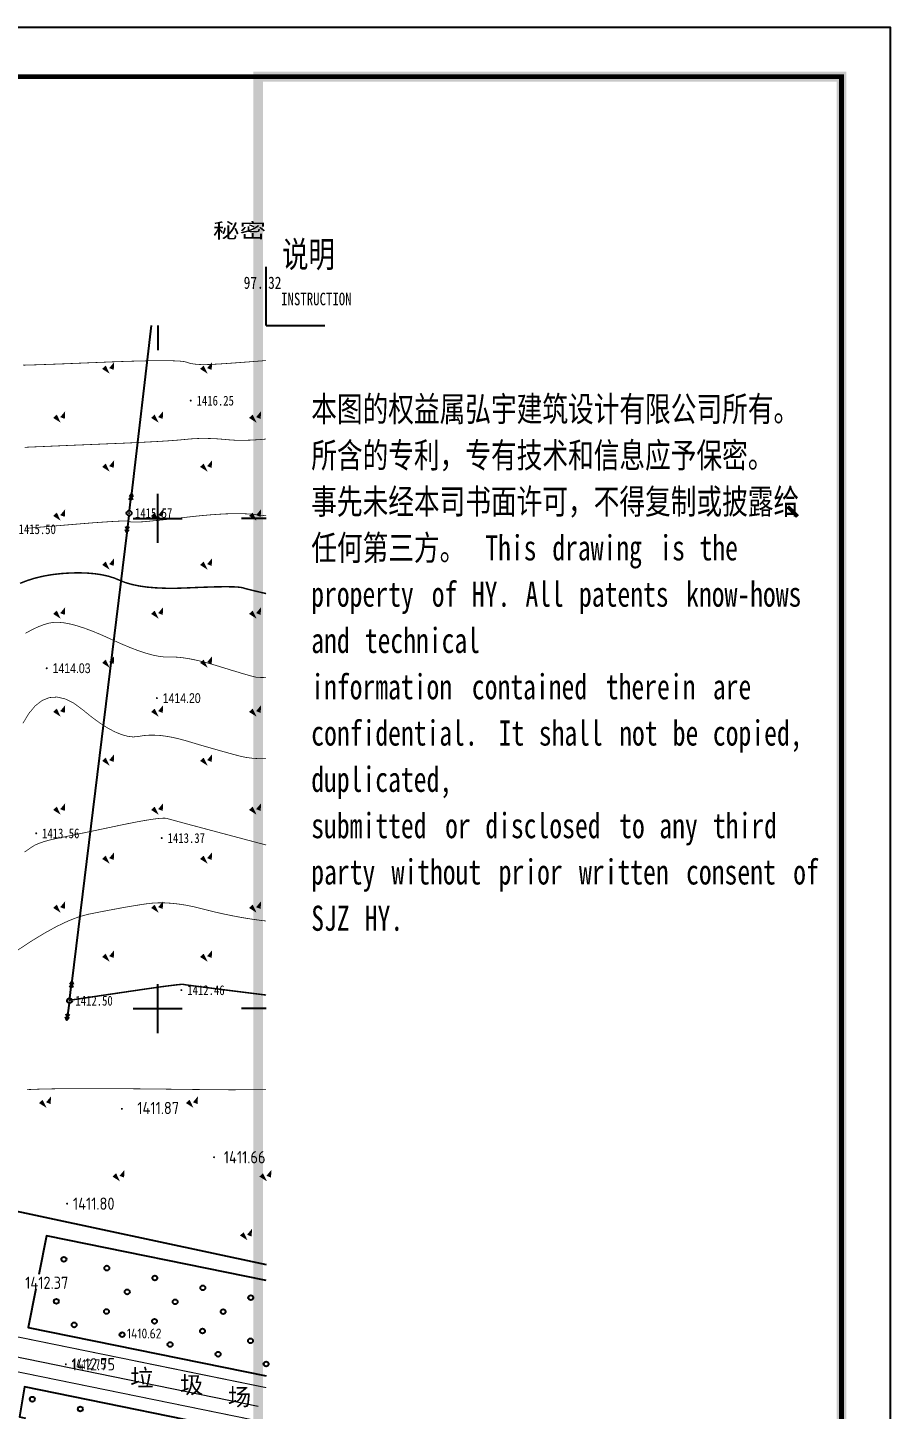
# Model space of a CAD drawing. Extents: x -2226 to 12369489, y -12501589 to 2275.
# Drawn here: x 5664305.4 to 5664481.6, y -6547689.2 to -6547407.2 of the extents above; entities that cross this region are included whole.
import ezdxf
from ezdxf.enums import TextEntityAlignment as Align

# ---------------------------------------------------------------- set-up
doc = ezdxf.new("R2010")
doc.units = 0
doc.header["$LTSCALE"] = 1000
doc.header["$MEASUREMENT"] = 0
doc.linetypes.add('DASHDOT2', pattern=[0.5, 0.25, -0.125, 0, -0.125])
doc.layers.get('0').update_dxf_attribs({"linetype": 'CONTINUOUS'})
for name, color, linetype in [('DLSS', 4, 'CONTINUOUS'), ('GCD', 8, 'CONTINUOUS'), ('PUB_TITLE', 7, 'CONTINUOUS'), ('tk', 134, 'CONTINUOUS'), ('周边地形图', 8, 'CONTINUOUS')]:
    doc.layers.add(name, color=color, linetype=linetype)
doc.layers.add('道路红线', color=1, linetype='CONTINUOUS', lineweight=0)
doc.styles.add('-宋体', font='', dxfattribs={"width": 0.8})
doc.styles.add('HZ', font='', dxfattribs={"width": 0.8})
doc.styles.get("Standard").update_dxf_attribs({"font": 'GBENOR', "bigfont": 'GBCBIG'})
doc.styles.add('SZTH', font='', dxfattribs={"width": 0.8, "height": 3})
doc.styles.add('宋体', font='')
doc.styles.add('等线体', font='simhei.ttf')
doc.styles.get('-宋体').set_extended_font_data('SimSun')
doc.styles.get('HZ').set_extended_font_data('SimSun')
doc.styles.get('SZTH').set_extended_font_data('FZZhongDengXian-Z07S')
doc.styles.get('宋体').set_extended_font_data('SimSun')

# ---------------------------------------------------------------- blocks, each defined once
blk = doc.blocks.new('GC200')
at = {"linetype": 'Continuous', "const_width": 0.2, "flags": 128}
blk.add_lwpolyline([(-0.1, 0, 1), (0.1, 0, 1)], format="xyb", close=True, dxfattribs=at)
blk = doc.blocks.new('gc090')
for points in [[(-1.02, 0.41, 1, 0, 0), (0.15, -0.9, 0, 0, 0)], [(1.07, 1.45, 0, 1, 0), (0.52, 0.05, 1, 1, 0)]]:
    blk.add_lwpolyline(points, format="xyseb")
blk = doc.blocks.new('gc170')
at = {"linetype": 'Continuous'}
blk.add_circle((0, 0), 0.5, dxfattribs=at)
blk = doc.blocks.new('gc013a')
at = {"linetype": 'Continuous'}
blk.add_line((0.5, 0), (4, 0), dxfattribs=at)
at = {"linetype": 'Continuous', "flags": 128}
for points in [[(2.77, 0.35), (3.38, 0), (2.77, -0.35)], [(3.39, 0.35), (4, 0), (3.39, -0.35)]]:
    blk.add_lwpolyline(points, dxfattribs=at)

msp = doc.modelspace()

# ---------------------------------------------------------------- linework, layer by layer
at = {"layer": 'DLSS', "linetype": 'Continuous', "const_width": 0.2, "flags": 128}
for points in [[(5664352.5, -6547684.44), (5664277.59, -6547669.16)], [(5664297.07, -6547680.26), (5664352.5, -6547691.57)]]:
    msp.add_lwpolyline(points, dxfattribs=at)
at = {"layer": 'PUB_TITLE'}
msp.add_lwpolyline([(5663292.59, -6548248.25), (5664481.59, -6548248.25), (5664481.59, -6547407.25), (5663292.59, -6547407.25)], close=True, dxfattribs=at)
for points, const_width in [([(5663317.59, -6548238.25), (5664471.59, -6548238.25), (5664471.59, -6547417.25), (5663317.59, -6547417.25)], 1), ([(5664352.5, -6547417.25), (5664471.59, -6547417.25), (5664471.59, -6548238.25), (5664352.5, -6548238.25)], 1.98)]:
    msp.add_lwpolyline(points, close=True, dxfattribs=dict(at, const_width=const_width))
at = {"layer": '周边地形图'}
for p, q in [((5664354.13, -6547468.05), (5664354.13, -6547456.05)), ((5664330.63, -6547468.05), (5664326.62, -6547502.33)), ((5664332, -6547468.05), (5664332, -6547473.05)), ((5664354.13, -6547468.05), (5664366.13, -6547468.05)), ((5664332, -6547512.41), (5664332, -6547502.41)), ((5664327, -6547507.41), (5664337, -6547507.41)), ((5664354.13, -6547507.41), (5664349.13, -6547507.41)), ((5664325.67, -6547510.28), (5664314.47, -6547601.85)), ((5664332, -6547612.41), (5664332, -6547602.41)), ((5664327, -6547607.41), (5664337, -6547607.41)), ((5664354.13, -6547607.41), (5664349.13, -6547607.41))]:
    msp.add_line(p, q, dxfattribs=at)
for points, const_width in [([(5664304.52, -6547476.13), (5664306.65, -6547476.07), (5664309.24, -6547475.98), (5664312.29, -6547475.87), (5664315.8, -6547475.73), (5664319.76, -6547475.57), (5664323.72, -6547475.41), (5664327.19, -6547475.3), (5664330.19, -6547475.23), (5664332.7, -6547475.2), (5664334.73, -6547475.22), (5664336.28, -6547475.28), (5664337.35, -6547475.38), (5664337.93, -6547475.53), (5664338.33, -6547475.68), (5664338.81, -6547475.8), (5664339.39, -6547475.89), (5664340.06, -6547475.96), (5664340.82, -6547476), (5664341.68, -6547476.01), (5664342.63, -6547475.98), (5664343.67, -6547475.93), (5664344.89, -6547475.86), (5664346.4, -6547475.76), (5664348.18, -6547475.63), (5664350.24, -6547475.48), (5664352.59, -6547475.3), (5664354.13, -6547475.18)], 0.15), ([(5664304.82, -6547492.89), (5664306.34, -6547492.82), (5664308.05, -6547492.75), (5664309.95, -6547492.67), (5664312.04, -6547492.58), (5664314.33, -6547492.48), (5664316.81, -6547492.38), (5664319.48, -6547492.27), (5664322.34, -6547492.15), (5664325.17, -6547492.04), (5664327.74, -6547491.92), (5664330.06, -6547491.8), (5664332.13, -6547491.69), (5664333.93, -6547491.58), (5664335.48, -6547491.47), (5664336.78, -6547491.36), (5664337.82, -6547491.26), (5664338.75, -6547491.17), (5664339.72, -6547491.11), (5664340.73, -6547491.07), (5664341.79, -6547491.07), (5664342.89, -6547491.1), (5664344.03, -6547491.15), (5664345.21, -6547491.24), (5664346.43, -6547491.35), (5664347.77, -6547491.44), (5664349.3, -6547491.47), (5664351.01, -6547491.42), (5664352.91, -6547491.31), (5664354.13, -6547491.2)], 0.15), ([(5664305.26, -6547509.42), (5664306.88, -6547509.28), (5664308.86, -6547509.11), (5664311.2, -6547508.92), (5664313.9, -6547508.69), (5664316.6, -6547508.47), (5664318.96, -6547508.28), (5664320.98, -6547508.14), (5664322.65, -6547508.03), (5664323.99, -6547507.96), (5664324.97, -6547507.92), (5664325.62, -6547507.93), (5664325.92, -6547507.97), (5664326.07, -6547508.02), (5664326.27, -6547508.07), (5664326.5, -6547508.11), (5664326.78, -6547508.13), (5664327.11, -6547508.14), (5664327.47, -6547508.15), (5664327.88, -6547508.14), (5664328.33, -6547508.12), (5664328.91, -6547508.09), (5664329.68, -6547508.02), (5664330.67, -6547507.93), (5664331.85, -6547507.81), (5664333.24, -6547507.67), (5664334.83, -6547507.5), (5664336.62, -6547507.3), (5664338.62, -6547507.07), (5664340.66, -6547506.85), (5664342.59, -6547506.68), (5664344.39, -6547506.55), (5664346.08, -6547506.46), (5664347.66, -6547506.43), (5664349.11, -6547506.43), (5664350.45, -6547506.48), (5664351.68, -6547506.58), (5664352.88, -6547506.72), (5664354.13, -6547506.87)], 0.15), ([(5664303.87, -6547520.65), (5664305.4, -6547520.06), (5664307.01, -6547519.56), (5664308.71, -6547519.16), (5664310.49, -6547518.86), (5664312.34, -6547518.65), (5664314.19, -6547518.53), (5664315.93, -6547518.5), (5664317.57, -6547518.55), (5664319.11, -6547518.68), (5664320.54, -6547518.89), (5664321.87, -6547519.18), (5664323.1, -6547519.56), (5664324.22, -6547520.02), (5664325.38, -6547520.49), (5664326.71, -6547520.87), (5664328.2, -6547521.18), (5664329.87, -6547521.42), (5664331.7, -6547521.57), (5664333.7, -6547521.65), (5664335.87, -6547521.65), (5664338.21, -6547521.57), (5664340.51, -6547521.47), (5664342.55, -6547521.4), (5664344.33, -6547521.35), (5664345.86, -6547521.34), (5664347.12, -6547521.35), (5664348.13, -6547521.39), (5664348.88, -6547521.46), (5664349.38, -6547521.56), (5664349.84, -6547521.7), (5664350.49, -6547521.87), (5664351.34, -6547522.08), (5664352.38, -6547522.33), (5664353.61, -6547522.62), (5664354.13, -6547522.74)], 0.3), ([(5664304.99, -6547530.84), (5664306.34, -6547530.1), (5664307.6, -6547529.51), (5664308.76, -6547529.06), (5664309.82, -6547528.76), (5664310.79, -6547528.61), (5664311.78, -6547528.6), (5664312.9, -6547528.71), (5664314.16, -6547528.95), (5664315.56, -6547529.32), (5664317.1, -6547529.82), (5664318.77, -6547530.45), (5664320.58, -6547531.2), (5664322.53, -6547532.08), (5664324.47, -6547532.96), (5664326.28, -6547533.72), (5664327.95, -6547534.36), (5664329.48, -6547534.87), (5664330.87, -6547535.26), (5664332.12, -6547535.52), (5664333.23, -6547535.66), (5664334.2, -6547535.68), (5664335.15, -6547535.67), (5664336.18, -6547535.73), (5664337.3, -6547535.86), (5664338.51, -6547536.05), (5664339.8, -6547536.31), (5664341.18, -6547536.64), (5664342.64, -6547537.03), (5664344.19, -6547537.49), (5664345.71, -6547537.96), (5664347.07, -6547538.38), (5664348.28, -6547538.74), (5664349.34, -6547539.06), (5664350.24, -6547539.32), (5664350.99, -6547539.53), (5664351.59, -6547539.69), (5664352.04, -6547539.8), (5664352.56, -6547539.85), (5664353.4, -6547539.86), (5664354.13, -6547539.84)], 0.15), ([(5664304.47, -6547549.2), (5664305.7, -6547547.17), (5664307, -6547545.62), (5664308.4, -6547544.55), (5664309.87, -6547543.96), (5664311.44, -6547543.85), (5664313.09, -6547544.23), (5664314.82, -6547545.08), (5664316.64, -6547546.42), (5664318.45, -6547547.88), (5664320.15, -6547549.13), (5664321.74, -6547550.15), (5664323.22, -6547550.94), (5664324.6, -6547551.51), (5664325.87, -6547551.86), (5664327.02, -6547551.99), (5664328.08, -6547551.89), (5664329.1, -6547551.72), (5664330.19, -6547551.63), (5664331.33, -6547551.63), (5664332.54, -6547551.7), (5664333.8, -6547551.86), (5664335.12, -6547552.1), (5664336.5, -6547552.42), (5664337.94, -6547552.82), (5664339.4, -6547553.26), (5664340.82, -6547553.68), (5664342.22, -6547554.08), (5664343.58, -6547554.47), (5664344.91, -6547554.85), (5664346.21, -6547555.21), (5664347.48, -6547555.56), (5664348.72, -6547555.89), (5664350, -6547556.17), (5664351.43, -6547556.35), (5664352.98, -6547556.44), (5664354.13, -6547556.43)], 0.15), ([(5664304.8, -6547575.48), (5664305.54, -6547574.98), (5664306.04, -6547574.62), (5664306.45, -6547574.34), (5664306.93, -6547574.07), (5664307.48, -6547573.82), (5664308.1, -6547573.58), (5664308.79, -6547573.34), (5664309.55, -6547573.13), (5664310.38, -6547572.92), (5664311.28, -6547572.72), (5664312.3, -6547572.52), (5664313.47, -6547572.28), (5664314.81, -6547572), (5664316.3, -6547571.69), (5664317.95, -6547571.35), (5664319.75, -6547570.97), (5664321.72, -6547570.56), (5664323.85, -6547570.11), (5664325.93, -6547569.68), (5664327.78, -6547569.32), (5664329.39, -6547569.03), (5664330.76, -6547568.81), (5664331.89, -6547568.66), (5664332.79, -6547568.58), (5664333.44, -6547568.56), (5664333.86, -6547568.62), (5664334.29, -6547568.74), (5664334.98, -6547568.93), (5664335.94, -6547569.2), (5664337.16, -6547569.53), (5664338.65, -6547569.93), (5664340.4, -6547570.39), (5664342.41, -6547570.93), (5664344.69, -6547571.54), (5664346.97, -6547572.14), (5664348.99, -6547572.68), (5664350.76, -6547573.15), (5664352.27, -6547573.55), (5664353.52, -6547573.88), (5664354.13, -6547574.04)], 0.15), ([(5664302.88, -6547595.84), (5664305.97, -6547593.8), (5664308.82, -6547592.06), (5664311.42, -6547590.63), (5664313.78, -6547589.51), (5664315.9, -6547588.69), (5664317.78, -6547588.18), (5664319.5, -6547587.84), (5664321.15, -6547587.52), (5664322.74, -6547587.22), (5664324.25, -6547586.94), (5664325.7, -6547586.68), (5664327.08, -6547586.45), (5664328.39, -6547586.24), (5664329.63, -6547586.05), (5664330.86, -6547585.91), (5664332.15, -6547585.84), (5664333.48, -6547585.85), (5664334.87, -6547585.94), (5664336.3, -6547586.1), (5664337.79, -6547586.33), (5664339.33, -6547586.64), (5664340.92, -6547587.03), (5664342.52, -6547587.44), (5664344.12, -6547587.82), (5664345.69, -6547588.17), (5664347.26, -6547588.49), (5664348.81, -6547588.78), (5664350.35, -6547589.04), (5664351.87, -6547589.27), (5664353.38, -6547589.47), (5664354.13, -6547589.55)], 0.15), ([(5664354.13, -6547623.98), (5664346.76, -6547624), (5664339.15, -6547623.93), (5664332, -6547623.84), (5664325.62, -6547623.78), (5664320.02, -6547623.75), (5664315.18, -6547623.76), (5664311.12, -6547623.79), (5664307.82, -6547623.86), (5664305.3, -6547623.96)], 0.15)]:
    msp.add_lwpolyline(points, dxfattribs=dict(at, const_width=const_width))
at = {"layer": '周边地形图', "flags": 128}
for points, const_width in [([(5664313.88, -6547605.79), (5664313.9, -6547605.78), (5664313.92, -6547605.76), (5664313.94, -6547605.75), (5664313.96, -6547605.74), (5664313.97, -6547605.73), (5664313.99, -6547605.73), (5664314, -6547605.72), (5664314.01, -6547605.72), (5664314.2, -6547605.69), (5664314.73, -6547605.61), (5664315.62, -6547605.48), (5664316.87, -6547605.29), (5664318.46, -6547605.06), (5664320.41, -6547604.77), (5664322.71, -6547604.43), (5664325.36, -6547604.04), (5664328.01, -6547603.65), (5664330.33, -6547603.31), (5664332.31, -6547603.03), (5664333.95, -6547602.81), (5664335.25, -6547602.65), (5664336.21, -6547602.54), (5664336.84, -6547602.48), (5664337.12, -6547602.48), (5664337.55, -6547602.55), (5664338.62, -6547602.7), (5664340.32, -6547602.92), (5664342.65, -6547603.22), (5664345.62, -6547603.6), (5664349.22, -6547604.05), (5664353.45, -6547604.58), (5664354.13, -6547604.66)], 0.3), ([(5664321.55, -6547678.13), (5664277.59, -6547669.16)], 0.2), ([(5664297.07, -6547680.26), (5664354.13, -6547691.9)], 0.2), ([(5664354.13, -6547684.78), (5664327.15, -6547679.28)], 0.2)]:
    msp.add_lwpolyline(points, dxfattribs=dict(at, const_width=const_width))
at = {"layer": '周边地形图', "const_width": 0.2, "flags": 128}
for points in [[(5664324.57, -6547627.88, 1), (5664324.77, -6547627.88, 1)], [(5664343.4, -6547637.75, 1), (5664343.6, -6547637.75, 1)], [(5664313.13, -6547680.01, 1), (5664313.33, -6547680.01, 1)]]:
    msp.add_lwpolyline(points, format="xyb", close=True, dxfattribs=at)
at = {"layer": '周边地形图', "flags": 128}
for points in [[(5664265.75, -6547642), (5664298.07, -6547647.67), (5664354.13, -6547659.66)], [(5664354.13, -6547662.92), (5664309.29, -6547653.77), (5664307.69, -6547661.7)], [(5664307.1, -6547664.62), (5664305.51, -6547672.47), (5664354.13, -6547682.4)], [(5664354.13, -6547694.66), (5664304.79, -6547684.59), (5664303.77, -6547690.75), (5664305, -6547691)]]:
    msp.add_lwpolyline(points, dxfattribs=at)
at = {"layer": '道路红线', "linetype": 'DASHDOT2', "ltscale": 25}
msp.add_line((5663317.59, -6547476.81), (5664352.5, -6547688.57), dxfattribs=at)

# ---------------------------------------------------------------- block references
at = {"layer": '周边地形图', "color": 8, "zscale": 0.001}
for name, p in [('gc090', (5664322.03, -6547476.96)), ('gc090', (5664342.03, -6547476.96)), ('gc090', (5664312.03, -6547486.96)), ('gc090', (5664332.03, -6547486.96)), ('gc090', (5664352.03, -6547486.96)), ('gc090', (5664322.03, -6547496.96)), ('gc090', (5664342.03, -6547496.96)), ('gc090', (5664312.03, -6547506.96)), ('gc090', (5664332.03, -6547506.96)), ('gc090', (5664352.03, -6547506.96)), ('gc170', (5664326.15, -6547506.31)), ('gc090', (5664322.03, -6547516.96)), ('gc090', (5664342.03, -6547516.96)), ('gc090', (5664312.03, -6547526.96)), ('gc090', (5664332.03, -6547526.96)), ('gc090', (5664352.03, -6547526.96)), ('gc090', (5664322.03, -6547536.96)), ('gc090', (5664342.03, -6547536.96)), ('gc090', (5664312.03, -6547546.96)), ('gc090', (5664332.03, -6547546.96)), ('gc090', (5664352.03, -6547546.96)), ('gc090', (5664322.03, -6547556.96)), ('gc090', (5664342.03, -6547556.96)), ('gc090', (5664312.03, -6547566.96)), ('gc090', (5664332.03, -6547566.96)), ('gc090', (5664352.03, -6547566.96)), ('gc090', (5664322.03, -6547576.96)), ('gc090', (5664342.03, -6547576.96)), ('gc090', (5664312.03, -6547586.96)), ('gc090', (5664332.03, -6547586.96)), ('gc090', (5664352.03, -6547586.96)), ('gc090', (5664322.03, -6547596.96)), ('gc090', (5664342.03, -6547596.96)), ('gc170', (5664313.99, -6547605.82)), ('gc090', (5664309.14, -6547626.78)), ('gc090', (5664339.14, -6547626.78)), ('GC200', (5664324.67, -6547627.88)), ('gc090', (5664324.14, -6547641.78)), ('gc090', (5664354.14, -6547641.78)), ('GC200', (5664313.48, -6547647.23)), ('gc090', (5664350.18, -6547653.81)), ('GC200', (5664324.5, -6547673.73)), ('GC200', (5664313.23, -6547680.01))]:
    msp.add_blockref(name, p, dxfattribs=at)
at = {"layer": '周边地形图', "color": 8}
ref = msp.add_blockref('GC200', (5664338.73, -6547483.36), dxfattribs=dict(at, zscale=0.001))
ref.add_attrib('height', '1416.25', dxfattribs={"layer": 'GCD', "linetype": 'Continuous', "height": 2, "style": 'HZ', "width": 0.8}).set_placement((5664339.93, -6547483.36), align=Align.MIDDLE_LEFT)
at = {"layer": '周边地形图', "color": 8, "zscale": 0.001}
for name, p, rotation in [('gc013a', (5664326.15, -6547506.31), 83.32497080149948), ('gc013a', (5664326.15, -6547506.31), 263.0290834714356), ('gc013a', (5664313.99, -6547605.82), 83.02908347143558), ('gc013a', (5664313.99, -6547605.82), 262.4283721822609), ('gc170', (5664312.84, -6547658.58), 168.3903543707765), ('gc170', (5664321.61, -6547660.38), 168.3903543707765), ('gc170', (5664331.4, -6547662.4), 168.3903543707765), ('gc170', (5664325.77, -6547665.24), 348.3647828014193), ('gc170', (5664341.2, -6547664.41), 168.3903543707765), ('gc170', (5664350.99, -6547666.42), 168.3903543707765), ('gc170', (5664311.3, -6547667.16), 168.5119494461706), ('gc170', (5664321.53, -6547669.24), 168.5119494461706), ('gc170', (5664335.56, -6547667.26), 348.3647828014193), ('gc170', (5664345.36, -6547669.28), 348.3647828014193), ('gc170', (5664314.93, -6547671.97), 348.4835174051334), ('gc170', (5664331.33, -6547671.23), 168.5119494461706), ('gc170', (5664324.72, -6547673.97), 348.4835174051334), ('gc170', (5664341.13, -6547673.23), 168.5119494461706), ('gc170', (5664350.93, -6547675.22), 168.5119494461706), ('gc170', (5664334.52, -6547675.97), 348.4835174051334), ('gc170', (5664344.32, -6547677.96), 348.4835174051334), ('gc170', (5664354.12, -6547679.96), 348.4835174051334), ('gc170', (5664306.39, -6547687.14), 348.5495642031013), ('gc170', (5664316.19, -6547689.13), 348.5495642031013)]:
    msp.add_blockref(name, p, dxfattribs=dict(at, rotation=rotation))
at = {"layer": '周边地形图', "color": 8}
ref = msp.add_blockref('GC200', (5664326.15, -6547506.31), dxfattribs=dict(at, zscale=0.001))
ref.add_attrib('height', '1415.57', dxfattribs={"layer": 'GCD', "linetype": 'Continuous', "height": 2, "style": 'HZ', "width": 0.8}).set_placement((5664327.35, -6547506.31), align=Align.MIDDLE_LEFT)
ref = msp.add_blockref('GC200', (5664302.38, -6547509.6), dxfattribs=dict(at, zscale=0.001))
ref.add_attrib('height', '1415.50', dxfattribs={"layer": 'GCD', "linetype": 'Continuous', "height": 2, "style": 'HZ', "width": 0.8}).set_placement((5664303.58, -6547509.6), align=Align.MIDDLE_LEFT)
ref = msp.add_blockref('GC200', (5664309.33, -6547537.97), dxfattribs=dict(at, zscale=0.001))
ref.add_attrib('height', '1414.03', dxfattribs={"layer": 'GCD', "linetype": 'Continuous', "height": 2, "style": 'SZTH', "width": 0.8}).set_placement((5664310.53, -6547537.97), align=Align.MIDDLE_LEFT)
ref = msp.add_blockref('GC200', (5664331.82, -6547544.07), dxfattribs=dict(at, zscale=0.001))
ref.add_attrib('height', '1414.20', dxfattribs={"layer": 'GCD', "linetype": 'Continuous', "height": 2, "style": 'SZTH', "width": 0.8}).set_placement((5664333.02, -6547544.07), align=Align.MIDDLE_LEFT)
ref = msp.add_blockref('GC200', (5664307.18, -6547571.67), dxfattribs=dict(at, zscale=0.001))
ref.add_attrib('height', '1413.56', dxfattribs={"layer": 'GCD', "linetype": 'Continuous', "height": 2, "style": 'HZ', "width": 0.8}).set_placement((5664308.38, -6547571.67), align=Align.MIDDLE_LEFT)
ref = msp.add_blockref('GC200', (5664332.82, -6547572.63), dxfattribs=dict(at, zscale=0.001))
ref.add_attrib('height', '1413.37', dxfattribs={"layer": 'GCD', "linetype": 'Continuous', "height": 2, "style": 'HZ', "width": 0.8}).set_placement((5664334.02, -6547572.63), align=Align.MIDDLE_LEFT)
ref = msp.add_blockref('GC200', (5664336.83, -6547603.66), dxfattribs=dict(at, zscale=0.001))
ref.add_attrib('height', '1412.46', dxfattribs={"layer": 'GCD', "linetype": 'Continuous', "height": 2, "style": 'HZ', "width": 0.8}).set_placement((5664338.03, -6547603.66), align=Align.MIDDLE_LEFT)
ref = msp.add_blockref('GC200', (5664313.99, -6547605.82), dxfattribs=dict(at, zscale=0.001))
ref.add_attrib('height', '1412.50', dxfattribs={"layer": 'GCD', "linetype": 'Continuous', "height": 2, "style": 'HZ', "width": 0.8}).set_placement((5664315.19, -6547605.82), align=Align.MIDDLE_LEFT)

# ---------------------------------------------------------------- texts
at = {"style": '-宋体', "width": 0.75}
msp.add_text('INSTRUCTION', height=2.5636, dxfattribs=at).set_placement((5664357.19, -6547463.9))
at = {"layer": 'tk', "color": 9, "style": '-宋体', "width": 0.75}
msp.add_text('说明', height=5.276, dxfattribs=at).set_placement((5664357.38, -6547456.14))
at = {"layer": 'tk', "style": '-宋体', "width": 0.75}
for s, height, p in [('本图的权益属弘宇建筑设计有限公司所有。', 5.1256, (5664363.34, -6547487.62)), ('所含的专利，专有技术和信息应予保密。', 5.1256, (5664363.34, -6547497.07)), ('事先未经本司书面许可，不得复制或披露给', 5.1256, (5664363.34, -6547506.51)), ('任何第三方。', 5.126, (5664363.34, -6547515.96)), ('This', 5.126, (5664398.88, -6547515.96)), ('drawing', 5.126, (5664412.55, -6547515.96)), ('is', 5.126, (5664434.41, -6547515.96)), ('the', 5.126, (5664442.62, -6547515.96)), ('property', 5.126, (5664363.34, -6547525.41)), ('of', 5.126, (5664387.94, -6547525.41)), ('HY.', 5.126, (5664396.14, -6547525.41)), ('All', 5.126, (5664407.08, -6547525.41)), ('patents', 5.126, (5664418.01, -6547525.41)), ('know-hows', 5.126, (5664439.88, -6547525.41)), ('and', 5.126, (5664363.34, -6547534.86)), ('technical', 5.126, (5664374.27, -6547534.86)), ('information', 5.1256, (5664363.34, -6547544.31)), ('contained', 5.126, (5664396.14, -6547544.31)), ('therein', 5.126, (5664423.48, -6547544.31)), ('are', 5.126, (5664445.35, -6547544.31)), ('confidential.', 5.1256, (5664363.34, -6547553.75)), ('It', 5.126, (5664401.61, -6547553.75)), ('shall', 5.126, (5664409.81, -6547553.75)), ('not', 5.126, (5664426.21, -6547553.75)), ('be', 5.126, (5664437.15, -6547553.75)), ('copied,', 5.126, (5664445.35, -6547553.75)), ('duplicated,', 5.1256, (5664363.34, -6547563.2)), ('submitted', 5.126, (5664363.34, -6547572.65)), ('disclosed', 5.126, (5664398.88, -6547572.65)), ('third', 5.126, (5664445.35, -6547572.65)), ('or', 5.126, (5664390.68, -6547572.65)), ('to', 5.126, (5664426.21, -6547572.65)), ('any', 5.126, (5664434.41, -6547572.65)), ('party', 5.126, (5664363.34, -6547582.1)), ('without', 5.126, (5664379.74, -6547582.1)), ('prior', 5.126, (5664401.61, -6547582.1)), ('written', 5.126, (5664418.01, -6547582.1)), ('consent', 5.126, (5664439.88, -6547582.1)), ('of', 5.126, (5664461.75, -6547582.1)), ('SJZ', 5.126, (5664363.34, -6547591.55)), ('HY.', 5.126, (5664374.27, -6547591.55))]:
    msp.add_text(s, height=height, dxfattribs=at).set_placement(p)
at = {"layer": 'tk', "style": 'HZ'}
msp.add_text('、', height=6.74, dxfattribs=at).set_placement((5664459.8, -6547506.79))
at = {"layer": '周边地形图', "style": '等线体', "width": 1.33}
msp.add_text('秘密', height=3, dxfattribs=at).set_placement((5664354.13, -6547451.05), align=Align.BOTTOM_RIGHT)
at = {"layer": '周边地形图', "style": 'HZ', "width": 0.8}
msp.add_text('97.', height=2.5, dxfattribs=at).set_placement((5664353.63, -6547459.3), align=Align.MIDDLE_RIGHT)
msp.add_text('32', height=2.5, dxfattribs=at).set_placement((5664354.53, -6547459.3), align=Align.MIDDLE_LEFT)
at = {"layer": '周边地形图'}
for s, p in [('1411.87', (5664332.09, -6547627.71)), ('1411.66', (5664349.75, -6547637.75))]:
    msp.add_text(s, height=2.5, dxfattribs=at).set_placement(p, align=Align.MIDDLE)
for s, height, p in [('1411.80', 2.5, (5664314.68, -6547647.23)), ('1412.37', 2.5, (5664304.93, -6547663.38)), ('1410.62', 2, (5664325.7, -6547673.73)), ('1412.75', 2, (5664314.43, -6547680.01)), ('1412.75', 2.5, (5664314.43, -6547680.01))]:
    msp.add_text(s, height=height, dxfattribs=at).set_placement(p, align=Align.MIDDLE_LEFT)
at = {"layer": '周边地形图', "char_height": 3.5, "width": 15.5433, "attachment_point": 1, "style": '宋体'}
for s, insert in [('垃', (5664326.37, -6547681.02)), ('圾', (5664336.53, -6547682.44)), ('场', (5664346.3, -6547684.92))]:
    msp.add_mtext(s, dxfattribs=dict(at, insert=insert))

doc.saveas('drawing.dxf')
